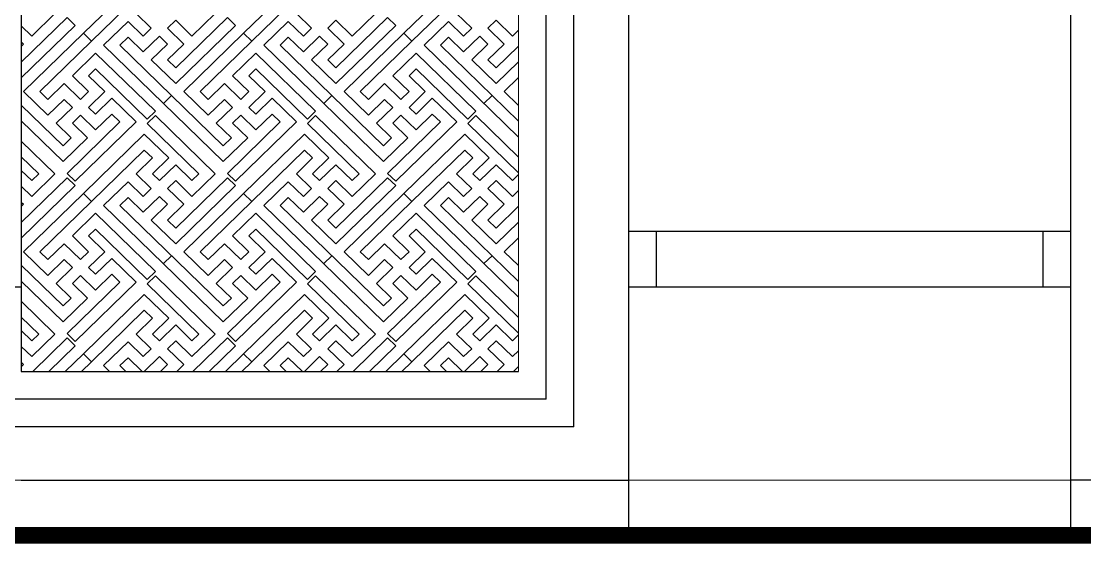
# Model space of a CAD drawing. Extents: x 1188826 to 1909461, y 608442 to 1651179.
# Drawn here: x 1659083 to 1661008, y 1041862 to 1042807 of the extents above; entities that cross this region are included whole.
import ezdxf

# ---------------------------------------------------------------- set-up
doc = ezdxf.new("R2010")
doc.units = 0
doc.header["$LTSCALE"] = 1000
doc.header["$MEASUREMENT"] = 0
doc.linetypes.add('ACAD_ISO10W100', pattern=[18.5, 12, -3, 0.5, -3])
doc.linetypes.add('DOTE', pattern=[2.42, 2, -0.2, 0.02, -0.2])
doc.layers.add('1', color=7, linetype='Continuous')
doc.layers.add('立面线', color=40, linetype='Continuous')
doc.layers.add('DOTE', color=19, linetype='DOTE', lineweight=9)
doc.layers.add('煤化工粉煤灰', color=7, linetype='Continuous', lineweight=0)

msp = doc.modelspace()

# ---------------------------------------------------------------- linework, layer by layer
at = {"layer": '1', "const_width": 30}
msp.add_lwpolyline([(1651532.8, 1041876.5), (1678232.8, 1041876.5)], dxfattribs=at)
at = {"layer": 'DOTE', "linetype": 'ACAD_ISO10W100', "ltscale": 100}
for p, q in [((1651532.8, 1041976.5), (1678232.8, 1041976.5)), ((1651532.8, 1041876.5), (1678232.8, 1041876.5))]:
    msp.add_line(p, q, dxfattribs=at)
at = {"layer": '煤化工粉煤灰', "color": 34}
for p, q in [((1659982.8, 1046976.5), (1659982.8, 1042173.3)), ((1659305.5, 1042892.6), (1659195.2, 1042785.3)), ((1659595.5, 1042892.6), (1659485.2, 1042785.3)), ((1659885.5, 1042892.6), (1659775.2, 1042785.3)), ((1659305.5, 1042864), (1659209.9, 1042770.9)), ((1659595.5, 1042864), (1659499.9, 1042770.9)), ((1659885.5, 1042864), (1659789.9, 1042770.9)), ((1659143.7, 1042821), (1659101.7, 1042780.2)), ((1659290.8, 1042821), (1659318.1, 1042794.5)), ((1659433.7, 1042821), (1659391.7, 1042780.2)), ((1659580.8, 1042821), (1659608.1, 1042794.5)), ((1659723.7, 1042821), (1659681.7, 1042780.2)), ((1659870.8, 1042821), (1659898.1, 1042794.5)), ((1659165.8, 1042813.9), (1659082.8, 1042733.1)), ((1659180.5, 1042799.6), (1659082.8, 1042704.5)), ((1659165.8, 1042813.9), (1659180.5, 1042799.6)), ((1659276.1, 1042806.7), (1659231.9, 1042763.8)), ((1659276.1, 1042806.7), (1659303.4, 1042780.2)), ((1659362.3, 1042808.8), (1659347.5, 1042794.5)), ((1659455.8, 1042813.9), (1659362.3, 1042722.9)), ((1659362.3, 1042808.8), (1659391.7, 1042780.2)), ((1659470.5, 1042799.6), (1659362.3, 1042694.3)), ((1659455.8, 1042813.9), (1659470.5, 1042799.6)), ((1659566.1, 1042806.7), (1659521.9, 1042763.8)), ((1659566.1, 1042806.7), (1659593.4, 1042780.2)), ((1659652.3, 1042808.8), (1659637.5, 1042794.5)), ((1659745.8, 1042813.9), (1659652.3, 1042722.9)), ((1659652.3, 1042808.8), (1659681.7, 1042780.2)), ((1659760.5, 1042799.6), (1659652.3, 1042694.3)), ((1659745.8, 1042813.9), (1659760.5, 1042799.6)), ((1659856.1, 1042806.7), (1659811.9, 1042763.8)), ((1659856.1, 1042806.7), (1659883.4, 1042780.2)), ((1659942.3, 1042808.8), (1659927.5, 1042794.5)), ((1659942.3, 1042808.8), (1659971.7, 1042780.2)), ((1659082.8, 1042798.6), (1659101.7, 1042780.2)), ((1659195.2, 1042785.3), (1659087, 1042680)), ((1659209.9, 1042770.9), (1659195.2, 1042785.3)), ((1659195.2, 1042785.3), (1659209.9, 1042770.9)), ((1659318.1, 1042794.5), (1659303.4, 1042780.2)), ((1659332.8, 1042780.2), (1659303.4, 1042751.5)), ((1659332.8, 1042780.2), (1659347.5, 1042765.8)), ((1659347.5, 1042794.5), (1659377, 1042765.8)), ((1659485.2, 1042785.3), (1659377, 1042680)), ((1659499.9, 1042770.9), (1659485.2, 1042785.3)), ((1659485.2, 1042785.3), (1659499.9, 1042770.9)), ((1659608.1, 1042794.5), (1659593.4, 1042780.2)), ((1659622.8, 1042780.2), (1659593.4, 1042751.5)), ((1659622.8, 1042780.2), (1659637.5, 1042765.8)), ((1659637.5, 1042794.5), (1659667, 1042765.8)), ((1659775.2, 1042785.3), (1659667, 1042680)), ((1659775.2, 1042785.3), (1659789.9, 1042770.9)), ((1659789.9, 1042770.9), (1659775.2, 1042785.3)), ((1659898.1, 1042794.5), (1659883.4, 1042780.2)), ((1659912.8, 1042780.2), (1659883.4, 1042751.5)), ((1659912.8, 1042780.2), (1659927.5, 1042765.8)), ((1659927.5, 1042794.5), (1659957, 1042765.8)), ((1659982.8, 1042790.9), (1659971.7, 1042780.2)), ((1659209.9, 1042770.9), (1659116.4, 1042680)), ((1659448.4, 1042553.2), (1659231.9, 1042763.8)), ((1659276.1, 1042778.1), (1659261.4, 1042763.8)), ((1659448.4, 1042581.8), (1659261.4, 1042763.8)), ((1659276.1, 1042778.1), (1659303.4, 1042751.5)), ((1659347.5, 1042765.8), (1659318.1, 1042737.2)), ((1659377, 1042765.8), (1659347.5, 1042737.2)), ((1659499.9, 1042770.9), (1659406.4, 1042680)), ((1659521.9, 1042763.8), (1659738.4, 1042553.2)), ((1659566.1, 1042778.1), (1659551.4, 1042763.8)), ((1659551.4, 1042763.8), (1659738.4, 1042581.8)), ((1659566.1, 1042778.1), (1659593.4, 1042751.5)), ((1659637.5, 1042765.8), (1659608.1, 1042737.2)), ((1659667, 1042765.8), (1659637.5, 1042737.2)), ((1659789.9, 1042770.9), (1659696.4, 1042680)), ((1659982.8, 1042597.6), (1659811.9, 1042763.8)), ((1659856.1, 1042778.1), (1659841.4, 1042763.8)), ((1659982.8, 1042626.2), (1659841.4, 1042763.8)), ((1659856.1, 1042778.1), (1659883.4, 1042751.5)), ((1659927.5, 1042765.8), (1659898.1, 1042737.2)), ((1659957, 1042765.8), (1659927.5, 1042737.2)), ((1659982.8, 1042762.3), (1659942.3, 1042722.9)), ((1659217.3, 1042749.5), (1659175.2, 1042708.6)), ((1659325.5, 1042644.2), (1659217.3, 1042749.5)), ((1659507.3, 1042749.5), (1659465.2, 1042708.6)), ((1659615.5, 1042644.2), (1659507.3, 1042749.5)), ((1659797.3, 1042749.5), (1659755.2, 1042708.6)), ((1659905.5, 1042644.2), (1659797.3, 1042749.5)), ((1659318.1, 1042737.2), (1659362.3, 1042694.3)), ((1659347.5, 1042737.2), (1659362.3, 1042722.9)), ((1659608.1, 1042737.2), (1659652.3, 1042694.3)), ((1659637.5, 1042737.2), (1659652.3, 1042722.9)), ((1659898.1, 1042737.2), (1659942.3, 1042694.3)), ((1659927.5, 1042737.2), (1659942.3, 1042722.9)), ((1659982.8, 1042733.7), (1659942.3, 1042694.3)), ((1659204.7, 1042680), (1659175.2, 1042708.6)), ((1659217.3, 1042720.9), (1659204.7, 1042708.6)), ((1659234.1, 1042680), (1659204.7, 1042708.6)), ((1659310.8, 1042629.9), (1659217.3, 1042720.9)), ((1659494.7, 1042680), (1659465.2, 1042708.6)), ((1659507.3, 1042720.9), (1659494.7, 1042708.6)), ((1659524.1, 1042680), (1659494.7, 1042708.6)), ((1659600.8, 1042629.9), (1659507.3, 1042720.9)), ((1659784.7, 1042680), (1659755.2, 1042708.6)), ((1659797.3, 1042720.9), (1659784.7, 1042708.6)), ((1659814.1, 1042680), (1659784.7, 1042708.6)), ((1659890.8, 1042629.9), (1659797.3, 1042720.9)), ((1659982.8, 1042705.1), (1659957, 1042680)), ((1659160.5, 1042694.3), (1659131.1, 1042665.7)), ((1659190, 1042665.7), (1659160.5, 1042694.3)), ((1659450.5, 1042694.3), (1659421.1, 1042665.7)), ((1659480, 1042665.7), (1659450.5, 1042694.3)), ((1659740.5, 1042694.3), (1659711.1, 1042665.7)), ((1659770, 1042665.7), (1659740.5, 1042694.3)), ((1659131.1, 1042637), (1659087, 1042680)), ((1659131.1, 1042665.7), (1659116.4, 1042680)), ((1659160.5, 1042665.7), (1659131.1, 1042637)), ((1659175.2, 1042651.3), (1659160.5, 1042665.7)), ((1659204.7, 1042680), (1659190, 1042665.7)), ((1659234.1, 1042680), (1659204.7, 1042651.3)), ((1659246.7, 1042667.7), (1659217.3, 1042639.1)), ((1659290.9, 1042624.8), (1659246.7, 1042667.7)), ((1659354.9, 1042672.8), (1659340.2, 1042658.5)), ((1659421.1, 1042637), (1659377, 1042680)), ((1659421.1, 1042665.7), (1659406.4, 1042680)), ((1659450.5, 1042665.7), (1659421.1, 1042637)), ((1659465.2, 1042651.3), (1659450.5, 1042665.7)), ((1659494.7, 1042680), (1659480, 1042665.7)), ((1659524.1, 1042680), (1659494.7, 1042651.3)), ((1659536.7, 1042667.7), (1659507.3, 1042639.1)), ((1659580.9, 1042624.8), (1659536.7, 1042667.7)), ((1659644.9, 1042672.8), (1659630.2, 1042658.5)), ((1659711.1, 1042637), (1659667, 1042680)), ((1659711.1, 1042665.7), (1659696.4, 1042680)), ((1659740.5, 1042665.7), (1659711.1, 1042637)), ((1659755.2, 1042651.3), (1659740.5, 1042665.7)), ((1659784.7, 1042680), (1659770, 1042665.7)), ((1659814.1, 1042680), (1659784.7, 1042651.3)), ((1659826.7, 1042667.7), (1659797.3, 1042639.1)), ((1659870.9, 1042624.8), (1659826.7, 1042667.7)), ((1659934.9, 1042672.8), (1659920.2, 1042658.5)), ((1659982.8, 1042654.9), (1659957, 1042680)), ((1659158.4, 1042581.8), (1659082.8, 1042655.4)), ((1659175.2, 1042651.3), (1659145.8, 1042622.7)), ((1659217.3, 1042639.1), (1659204.7, 1042651.3)), ((1659465.2, 1042651.3), (1659435.8, 1042622.7)), ((1659507.3, 1042639.1), (1659494.7, 1042651.3)), ((1659755.2, 1042651.3), (1659725.8, 1042622.7)), ((1659797.3, 1042639.1), (1659784.7, 1042651.3)), ((1659158.4, 1042553.2), (1659082.8, 1042626.8)), ((1659190, 1042637), (1659175.2, 1042622.7)), ((1659217.3, 1042610.4), (1659190, 1042637)), ((1659246.7, 1042639.1), (1659217.3, 1042610.4)), ((1659261.4, 1042624.8), (1659246.7, 1042639.1)), ((1659325.5, 1042644.2), (1659310.8, 1042629.9)), ((1659325.5, 1042636.3), (1659310.8, 1042622)), ((1659325.5, 1042636.3), (1659433.7, 1042531)), ((1659480, 1042637), (1659465.2, 1042622.7)), ((1659507.3, 1042610.4), (1659480, 1042637)), ((1659536.7, 1042639.1), (1659507.3, 1042610.4)), ((1659551.4, 1042624.8), (1659536.7, 1042639.1)), ((1659615.5, 1042644.2), (1659600.8, 1042629.9)), ((1659615.5, 1042636.3), (1659600.8, 1042622)), ((1659615.5, 1042636.3), (1659723.7, 1042531)), ((1659770, 1042637), (1659755.2, 1042622.7)), ((1659797.3, 1042610.4), (1659770, 1042637)), ((1659826.7, 1042639.1), (1659797.3, 1042610.4)), ((1659841.4, 1042624.8), (1659826.7, 1042639.1)), ((1659905.5, 1042644.2), (1659890.8, 1042629.9)), ((1659905.5, 1042636.3), (1659890.8, 1042622)), ((1659905.5, 1042636.3), (1659982.8, 1042561.1)), ((1659173.1, 1042596.1), (1659145.8, 1042622.7)), ((1659261.4, 1042624.8), (1659165.8, 1042531.7)), ((1659202.6, 1042596.1), (1659175.2, 1042622.7)), ((1659290.9, 1042624.8), (1659180.5, 1042517.4)), ((1659310.8, 1042622), (1659404.3, 1042531)), ((1659463.1, 1042596.1), (1659435.8, 1042622.7)), ((1659551.4, 1042624.8), (1659455.8, 1042531.7)), ((1659492.6, 1042596.1), (1659465.2, 1042622.7)), ((1659580.9, 1042624.8), (1659470.5, 1042517.4)), ((1659600.8, 1042622), (1659694.3, 1042531)), ((1659753.1, 1042596.1), (1659725.8, 1042622.7)), ((1659841.4, 1042624.8), (1659745.8, 1042531.7)), ((1659782.6, 1042596.1), (1659755.2, 1042622.7)), ((1659870.9, 1042624.8), (1659760.5, 1042517.4)), ((1659890.8, 1042622), (1659982.8, 1042532.5)), ((1659082.8, 1042590.3), (1659143.7, 1042531)), ((1659202.6, 1042596.1), (1659158.4, 1042553.2)), ((1659173.1, 1042596.1), (1659158.4, 1042581.8)), ((1659305.5, 1042602.6), (1659195.2, 1042495.3)), ((1659305.5, 1042602.6), (1659349.6, 1042559.7)), ((1659492.6, 1042596.1), (1659448.4, 1042553.2)), ((1659463.1, 1042596.1), (1659448.4, 1042581.8)), ((1659595.5, 1042602.6), (1659485.2, 1042495.3)), ((1659595.5, 1042602.6), (1659639.6, 1042559.7)), ((1659782.6, 1042596.1), (1659738.4, 1042553.2)), ((1659753.1, 1042596.1), (1659738.4, 1042581.8)), ((1659885.5, 1042602.6), (1659775.2, 1042495.3)), ((1659885.5, 1042602.6), (1659929.6, 1042559.7)), ((1659305.5, 1042574), (1659209.9, 1042480.9)), ((1659305.5, 1042574), (1659320.2, 1042559.7)), ((1659595.5, 1042574), (1659499.9, 1042480.9)), ((1659595.5, 1042574), (1659610.2, 1042559.7)), ((1659885.5, 1042574), (1659789.9, 1042480.9)), ((1659885.5, 1042574), (1659900.2, 1042559.7)), ((1659082.8, 1042561.7), (1659114.3, 1042531)), ((1659320.2, 1042559.7), (1659290.8, 1042531)), ((1659349.6, 1042559.7), (1659320.2, 1042531)), ((1659610.2, 1042559.7), (1659580.8, 1042531)), ((1659639.6, 1042559.7), (1659610.2, 1042531)), ((1659900.2, 1042559.7), (1659870.8, 1042531)), ((1659929.6, 1042559.7), (1659900.2, 1042531)), ((1659082.8, 1042537.2), (1659101.7, 1042518.8)), ((1659143.7, 1042531), (1659101.7, 1042490.2)), ((1659114.3, 1042531), (1659101.7, 1042518.8)), ((1659180.5, 1042517.4), (1659165.8, 1042531.7)), ((1659290.8, 1042531), (1659318.1, 1042504.5)), ((1659320.2, 1042531), (1659332.8, 1042518.8)), ((1659362.3, 1042547.4), (1659332.8, 1042518.8)), ((1659362.3, 1042547.4), (1659391.7, 1042518.8)), ((1659433.7, 1042531), (1659391.7, 1042490.2)), ((1659404.3, 1042531), (1659391.7, 1042518.8)), ((1659470.5, 1042517.4), (1659455.8, 1042531.7)), ((1659580.8, 1042531), (1659608.1, 1042504.5)), ((1659610.2, 1042531), (1659622.8, 1042518.8)), ((1659652.3, 1042547.4), (1659622.8, 1042518.8)), ((1659652.3, 1042547.4), (1659681.7, 1042518.8)), ((1659723.7, 1042531), (1659681.7, 1042490.2)), ((1659694.3, 1042531), (1659681.7, 1042518.8)), ((1659760.5, 1042517.4), (1659745.8, 1042531.7)), ((1659870.8, 1042531), (1659898.1, 1042504.5)), ((1659900.2, 1042531), (1659912.8, 1042518.8)), ((1659942.3, 1042547.4), (1659912.8, 1042518.8)), ((1659942.3, 1042547.4), (1659971.7, 1042518.8)), ((1659165.8, 1042523.9), (1659082.8, 1042443.1)), ((1659165.8, 1042523.9), (1659180.5, 1042509.6)), ((1659276.1, 1042516.7), (1659231.9, 1042473.8)), ((1659276.1, 1042516.7), (1659303.4, 1042490.2)), ((1659362.3, 1042518.8), (1659347.5, 1042504.5)), ((1659455.8, 1042523.9), (1659362.3, 1042432.9)), ((1659362.3, 1042518.8), (1659391.7, 1042490.2)), ((1659455.8, 1042523.9), (1659470.5, 1042509.6)), ((1659566.1, 1042516.7), (1659521.9, 1042473.8)), ((1659566.1, 1042516.7), (1659593.4, 1042490.2)), ((1659652.3, 1042518.8), (1659637.5, 1042504.5)), ((1659745.8, 1042523.9), (1659652.3, 1042432.9)), ((1659652.3, 1042518.8), (1659681.7, 1042490.2)), ((1659745.8, 1042523.9), (1659760.5, 1042509.6)), ((1659856.1, 1042516.7), (1659811.9, 1042473.8)), ((1659856.1, 1042516.7), (1659883.4, 1042490.2)), ((1659942.3, 1042518.8), (1659927.5, 1042504.5)), ((1659942.3, 1042518.8), (1659971.7, 1042490.2)), ((1659982.8, 1042529.6), (1659971.7, 1042518.8)), ((1659180.5, 1042509.6), (1659082.8, 1042414.5)), ((1659082.8, 1042508.6), (1659101.7, 1042490.2)), ((1659195.2, 1042495.3), (1659087, 1042390)), ((1659209.9, 1042480.9), (1659195.2, 1042495.3)), ((1659195.2, 1042495.3), (1659209.9, 1042480.9)), ((1659318.1, 1042504.5), (1659303.4, 1042490.2)), ((1659347.5, 1042504.5), (1659377, 1042475.8)), ((1659470.5, 1042509.6), (1659362.3, 1042404.3)), ((1659485.2, 1042495.3), (1659377, 1042390)), ((1659499.9, 1042480.9), (1659485.2, 1042495.3)), ((1659485.2, 1042495.3), (1659499.9, 1042480.9)), ((1659608.1, 1042504.5), (1659593.4, 1042490.2)), ((1659637.5, 1042504.5), (1659667, 1042475.8)), ((1659760.5, 1042509.6), (1659652.3, 1042404.3)), ((1659775.2, 1042495.3), (1659667, 1042390)), ((1659789.9, 1042480.9), (1659775.2, 1042495.3)), ((1659775.2, 1042495.3), (1659789.9, 1042480.9)), ((1659898.1, 1042504.5), (1659883.4, 1042490.2)), ((1659927.5, 1042504.5), (1659957, 1042475.8)), ((1659982.8, 1042500.9), (1659971.7, 1042490.2)), ((1659209.9, 1042480.9), (1659116.4, 1042390)), ((1659448.4, 1042263.2), (1659231.9, 1042473.8)), ((1659276.1, 1042488.1), (1659261.4, 1042473.8)), ((1659448.4, 1042291.8), (1659261.4, 1042473.8)), ((1659276.1, 1042488.1), (1659303.4, 1042461.5)), ((1659332.8, 1042490.2), (1659303.4, 1042461.5)), ((1659347.5, 1042475.8), (1659318.1, 1042447.2)), ((1659332.8, 1042490.2), (1659347.5, 1042475.8)), ((1659377, 1042475.8), (1659347.5, 1042447.2)), ((1659499.9, 1042480.9), (1659406.4, 1042390)), ((1659738.4, 1042263.2), (1659521.9, 1042473.8)), ((1659566.1, 1042488.1), (1659551.4, 1042473.8)), ((1659738.4, 1042291.8), (1659551.4, 1042473.8)), ((1659566.1, 1042488.1), (1659593.4, 1042461.5)), ((1659622.8, 1042490.2), (1659593.4, 1042461.5)), ((1659637.5, 1042475.8), (1659608.1, 1042447.2)), ((1659622.8, 1042490.2), (1659637.5, 1042475.8)), ((1659667, 1042475.8), (1659637.5, 1042447.2)), ((1659789.9, 1042480.9), (1659696.4, 1042390)), ((1659811.9, 1042473.8), (1659982.8, 1042307.6)), ((1659856.1, 1042488.1), (1659841.4, 1042473.8)), ((1659841.4, 1042473.8), (1659982.8, 1042336.2)), ((1659856.1, 1042488.1), (1659883.4, 1042461.5)), ((1659912.8, 1042490.2), (1659883.4, 1042461.5)), ((1659927.5, 1042475.8), (1659898.1, 1042447.2)), ((1659912.8, 1042490.2), (1659927.5, 1042475.8)), ((1659957, 1042475.8), (1659927.5, 1042447.2)), ((1659982.8, 1042472.3), (1659942.3, 1042432.9)), ((1659217.3, 1042459.5), (1659175.2, 1042418.6)), ((1659325.5, 1042354.2), (1659217.3, 1042459.5)), ((1659507.3, 1042459.5), (1659465.2, 1042418.6)), ((1659615.5, 1042354.2), (1659507.3, 1042459.5)), ((1659797.3, 1042459.5), (1659755.2, 1042418.6)), ((1659905.5, 1042354.2), (1659797.3, 1042459.5)), ((1659318.1, 1042447.2), (1659362.3, 1042404.3)), ((1659347.5, 1042447.2), (1659362.3, 1042432.9)), ((1659608.1, 1042447.2), (1659652.3, 1042404.3)), ((1659637.5, 1042447.2), (1659652.3, 1042432.9)), ((1659898.1, 1042447.2), (1659942.3, 1042404.3)), ((1659927.5, 1042447.2), (1659942.3, 1042432.9)), ((1659982.8, 1042443.7), (1659942.3, 1042404.3)), ((1659204.7, 1042390), (1659175.2, 1042418.6)), ((1659217.3, 1042430.9), (1659204.7, 1042418.6)), ((1659234.1, 1042390), (1659204.7, 1042418.6)), ((1659310.8, 1042339.9), (1659217.3, 1042430.9)), ((1659494.7, 1042390), (1659465.2, 1042418.6)), ((1659507.3, 1042430.9), (1659494.7, 1042418.6)), ((1659524.1, 1042390), (1659494.7, 1042418.6)), ((1659600.8, 1042339.9), (1659507.3, 1042430.9)), ((1659784.7, 1042390), (1659755.2, 1042418.6)), ((1659797.3, 1042430.9), (1659784.7, 1042418.6)), ((1659814.1, 1042390), (1659784.7, 1042418.6)), ((1659890.8, 1042339.9), (1659797.3, 1042430.9)), ((1659982.8, 1042415.1), (1659957, 1042390)), ((1659160.5, 1042404.3), (1659131.1, 1042375.7)), ((1659190, 1042375.7), (1659160.5, 1042404.3)), ((1659450.5, 1042404.3), (1659421.1, 1042375.7)), ((1659480, 1042375.7), (1659450.5, 1042404.3)), ((1659740.5, 1042404.3), (1659711.1, 1042375.7)), ((1659770, 1042375.7), (1659740.5, 1042404.3)), ((1659131.1, 1042347), (1659087, 1042390)), ((1659131.1, 1042375.7), (1659116.4, 1042390)), ((1659204.7, 1042390), (1659190, 1042375.7)), ((1659234.1, 1042390), (1659204.7, 1042361.3)), ((1659246.7, 1042377.7), (1659217.3, 1042349.1)), ((1659290.9, 1042334.8), (1659246.7, 1042377.7)), ((1659354.9, 1042382.8), (1659340.2, 1042368.5)), ((1659421.1, 1042347), (1659377, 1042390)), ((1659421.1, 1042375.7), (1659406.4, 1042390)), ((1659494.7, 1042390), (1659480, 1042375.7)), ((1659524.1, 1042390), (1659494.7, 1042361.3)), ((1659536.7, 1042377.7), (1659507.3, 1042349.1)), ((1659580.9, 1042334.8), (1659536.7, 1042377.7)), ((1659644.9, 1042382.8), (1659630.2, 1042368.5)), ((1659711.1, 1042347), (1659667, 1042390)), ((1659711.1, 1042375.7), (1659696.4, 1042390)), ((1659784.7, 1042390), (1659770, 1042375.7)), ((1659814.1, 1042390), (1659784.7, 1042361.3)), ((1659826.7, 1042377.7), (1659797.3, 1042349.1)), ((1659870.9, 1042334.8), (1659826.7, 1042377.7)), ((1659934.9, 1042382.8), (1659920.2, 1042368.5)), ((1659982.8, 1042364.9), (1659957, 1042390)), ((1659158.4, 1042291.8), (1659082.8, 1042365.4)), ((1659160.5, 1042375.7), (1659131.1, 1042347)), ((1659175.2, 1042361.3), (1659145.8, 1042332.7)), ((1659175.2, 1042361.3), (1659160.5, 1042375.7)), ((1659217.3, 1042349.1), (1659204.7, 1042361.3)), ((1659450.5, 1042375.7), (1659421.1, 1042347)), ((1659465.2, 1042361.3), (1659435.8, 1042332.7)), ((1659465.2, 1042361.3), (1659450.5, 1042375.7)), ((1659507.3, 1042349.1), (1659494.7, 1042361.3)), ((1659740.5, 1042375.7), (1659711.1, 1042347)), ((1659755.2, 1042361.3), (1659725.8, 1042332.7)), ((1659755.2, 1042361.3), (1659740.5, 1042375.7)), ((1659797.3, 1042349.1), (1659784.7, 1042361.3)), ((1659190, 1042347), (1659175.2, 1042332.7)), ((1659217.3, 1042320.4), (1659190, 1042347)), ((1659246.7, 1042349.1), (1659217.3, 1042320.4)), ((1659261.4, 1042334.8), (1659246.7, 1042349.1)), ((1659325.5, 1042354.2), (1659310.8, 1042339.9)), ((1659325.5, 1042346.3), (1659310.8, 1042332)), ((1659325.5, 1042346.3), (1659433.7, 1042241)), ((1659480, 1042347), (1659465.2, 1042332.7)), ((1659507.3, 1042320.4), (1659480, 1042347)), ((1659536.7, 1042349.1), (1659507.3, 1042320.4)), ((1659551.4, 1042334.8), (1659536.7, 1042349.1)), ((1659615.5, 1042354.2), (1659600.8, 1042339.9)), ((1659615.5, 1042346.3), (1659600.8, 1042332)), ((1659615.5, 1042346.3), (1659723.7, 1042241)), ((1659770, 1042347), (1659755.2, 1042332.7)), ((1659797.3, 1042320.4), (1659770, 1042347)), ((1659826.7, 1042349.1), (1659797.3, 1042320.4)), ((1659841.4, 1042334.8), (1659826.7, 1042349.1)), ((1659905.5, 1042354.2), (1659890.8, 1042339.9)), ((1659905.5, 1042346.3), (1659890.8, 1042332)), ((1659905.5, 1042346.3), (1659982.8, 1042271.1)), ((1659158.4, 1042263.2), (1659082.8, 1042336.8)), ((1659173.1, 1042306.1), (1659145.8, 1042332.7)), ((1659261.4, 1042334.8), (1659165.8, 1042241.7)), ((1659202.6, 1042306.1), (1659175.2, 1042332.7)), ((1659290.9, 1042334.8), (1659180.5, 1042227.4)), ((1659310.8, 1042332), (1659404.3, 1042241)), ((1659463.1, 1042306.1), (1659435.8, 1042332.7)), ((1659551.4, 1042334.8), (1659455.8, 1042241.7)), ((1659492.6, 1042306.1), (1659465.2, 1042332.7)), ((1659580.9, 1042334.8), (1659470.5, 1042227.4)), ((1659600.8, 1042332), (1659694.3, 1042241)), ((1659753.1, 1042306.1), (1659725.8, 1042332.7)), ((1659841.4, 1042334.8), (1659745.8, 1042241.7)), ((1659782.6, 1042306.1), (1659755.2, 1042332.7)), ((1659870.9, 1042334.8), (1659760.5, 1042227.4)), ((1659890.8, 1042332), (1659982.8, 1042242.5)), ((1659082.8, 1042300.3), (1659143.7, 1042241)), ((1659202.6, 1042306.1), (1659158.4, 1042263.2)), ((1659173.1, 1042306.1), (1659158.4, 1042291.8)), ((1659305.5, 1042312.6), (1659195.2, 1042205.3)), ((1659305.5, 1042312.6), (1659349.6, 1042269.7)), ((1659492.6, 1042306.1), (1659448.4, 1042263.2)), ((1659463.1, 1042306.1), (1659448.4, 1042291.8)), ((1659595.5, 1042312.6), (1659485.2, 1042205.3)), ((1659595.5, 1042312.6), (1659639.6, 1042269.7)), ((1659782.6, 1042306.1), (1659738.4, 1042263.2)), ((1659753.1, 1042306.1), (1659738.4, 1042291.8)), ((1659885.5, 1042312.6), (1659775.2, 1042205.3)), ((1659885.5, 1042312.6), (1659929.6, 1042269.7)), ((1659305.5, 1042284), (1659209.9, 1042190.9)), ((1659305.5, 1042284), (1659320.2, 1042269.7)), ((1659595.5, 1042284), (1659499.9, 1042190.9)), ((1659595.5, 1042284), (1659610.2, 1042269.7)), ((1659885.5, 1042284), (1659789.9, 1042190.9)), ((1659885.5, 1042284), (1659900.2, 1042269.7)), ((1659082.8, 1042271.7), (1659114.3, 1042241)), ((1659320.2, 1042269.7), (1659290.8, 1042241)), ((1659349.6, 1042269.7), (1659320.2, 1042241)), ((1659610.2, 1042269.7), (1659580.8, 1042241)), ((1659639.6, 1042269.7), (1659610.2, 1042241)), ((1659900.2, 1042269.7), (1659870.8, 1042241)), ((1659929.6, 1042269.7), (1659900.2, 1042241)), ((1659082.8, 1042247.2), (1659101.7, 1042228.8)), ((1659143.7, 1042241), (1659101.7, 1042200.2)), ((1659114.3, 1042241), (1659101.7, 1042228.8)), ((1659180.5, 1042227.4), (1659165.8, 1042241.7)), ((1659290.8, 1042241), (1659318.1, 1042214.5)), ((1659320.2, 1042241), (1659332.8, 1042228.8)), ((1659362.3, 1042257.4), (1659332.8, 1042228.8)), ((1659362.3, 1042257.4), (1659391.7, 1042228.8)), ((1659433.7, 1042241), (1659391.7, 1042200.2)), ((1659404.3, 1042241), (1659391.7, 1042228.8)), ((1659470.5, 1042227.4), (1659455.8, 1042241.7)), ((1659580.8, 1042241), (1659608.1, 1042214.5)), ((1659610.2, 1042241), (1659622.8, 1042228.8)), ((1659652.3, 1042257.4), (1659622.8, 1042228.8)), ((1659652.3, 1042257.4), (1659681.7, 1042228.8)), ((1659723.7, 1042241), (1659681.7, 1042200.2)), ((1659694.3, 1042241), (1659681.7, 1042228.8)), ((1659760.5, 1042227.4), (1659745.8, 1042241.7)), ((1659870.8, 1042241), (1659898.1, 1042214.5)), ((1659900.2, 1042241), (1659912.8, 1042228.8)), ((1659942.3, 1042257.4), (1659912.8, 1042228.8)), ((1659942.3, 1042257.4), (1659971.7, 1042228.8)), ((1659165.8, 1042233.9), (1659103.5, 1042173.3)), ((1659165.8, 1042233.9), (1659180.5, 1042219.6)), ((1659276.1, 1042226.7), (1659231.9, 1042183.8)), ((1659276.1, 1042226.7), (1659303.4, 1042200.2)), ((1659362.3, 1042228.8), (1659347.5, 1042214.5)), ((1659362.3, 1042228.8), (1659391.7, 1042200.2)), ((1659455.8, 1042233.9), (1659393.5, 1042173.3)), ((1659455.8, 1042233.9), (1659470.5, 1042219.6)), ((1659566.1, 1042226.7), (1659521.9, 1042183.8)), ((1659566.1, 1042226.7), (1659593.4, 1042200.2)), ((1659652.3, 1042228.8), (1659637.5, 1042214.5)), ((1659652.3, 1042228.8), (1659681.7, 1042200.2)), ((1659745.8, 1042233.9), (1659683.5, 1042173.3)), ((1659745.8, 1042233.9), (1659760.5, 1042219.6)), ((1659856.1, 1042226.7), (1659811.9, 1042183.8)), ((1659856.1, 1042226.7), (1659883.4, 1042200.2)), ((1659942.3, 1042228.8), (1659927.5, 1042214.5)), ((1659942.3, 1042228.8), (1659971.7, 1042200.2)), ((1659982.8, 1042239.6), (1659971.7, 1042228.8)), ((1659082.8, 1042218.6), (1659101.7, 1042200.2)), ((1659180.5, 1042219.6), (1659132.9, 1042173.3)), ((1659195.2, 1042205.3), (1659162.4, 1042173.3)), ((1659209.9, 1042190.9), (1659195.2, 1042205.3)), ((1659195.2, 1042205.3), (1659209.9, 1042190.9)), ((1659318.1, 1042214.5), (1659303.4, 1042200.2)), ((1659347.5, 1042214.5), (1659377, 1042185.8)), ((1659470.5, 1042219.6), (1659422.9, 1042173.3)), ((1659485.2, 1042205.3), (1659452.4, 1042173.3)), ((1659499.9, 1042190.9), (1659485.2, 1042205.3)), ((1659485.2, 1042205.3), (1659499.9, 1042190.9)), ((1659608.1, 1042214.5), (1659593.4, 1042200.2)), ((1659637.5, 1042214.5), (1659667, 1042185.8)), ((1659760.5, 1042219.6), (1659712.9, 1042173.3)), ((1659775.2, 1042205.3), (1659742.4, 1042173.3)), ((1659775.2, 1042205.3), (1659789.9, 1042190.9)), ((1659789.9, 1042190.9), (1659775.2, 1042205.3)), ((1659898.1, 1042214.5), (1659883.4, 1042200.2)), ((1659927.5, 1042214.5), (1659957, 1042185.8)), ((1659982.8, 1042210.9), (1659971.7, 1042200.2)), ((1659209.9, 1042190.9), (1659191.8, 1042173.3)), ((1659231.9, 1042183.8), (1659242.7, 1042173.3)), ((1659276.1, 1042198.1), (1659261.4, 1042183.8)), ((1659261.4, 1042183.8), (1659272.2, 1042173.3)), ((1659276.1, 1042198.1), (1659301.6, 1042173.3)), ((1659332.8, 1042200.2), (1659305.2, 1042173.3)), ((1659332.8, 1042200.2), (1659347.5, 1042185.8)), ((1659347.5, 1042185.8), (1659334.6, 1042173.3)), ((1659377, 1042185.8), (1659364.1, 1042173.3)), ((1659499.9, 1042190.9), (1659481.8, 1042173.3)), ((1659521.9, 1042183.8), (1659532.7, 1042173.3)), ((1659566.1, 1042198.1), (1659551.4, 1042183.8)), ((1659551.4, 1042183.8), (1659562.2, 1042173.3)), ((1659566.1, 1042198.1), (1659591.6, 1042173.3)), ((1659622.8, 1042200.2), (1659595.2, 1042173.3)), ((1659622.8, 1042200.2), (1659637.5, 1042185.8)), ((1659637.5, 1042185.8), (1659624.6, 1042173.3)), ((1659667, 1042185.8), (1659654.1, 1042173.3)), ((1659789.9, 1042190.9), (1659771.8, 1042173.3)), ((1659811.9, 1042183.8), (1659822.7, 1042173.3)), ((1659856.1, 1042198.1), (1659841.4, 1042183.8)), ((1659841.4, 1042183.8), (1659852.2, 1042173.3)), ((1659856.1, 1042198.1), (1659881.6, 1042173.3)), ((1659912.8, 1042200.2), (1659885.2, 1042173.3)), ((1659912.8, 1042200.2), (1659927.5, 1042185.8)), ((1659927.5, 1042185.8), (1659914.6, 1042173.3)), ((1659957, 1042185.8), (1659944.1, 1042173.3)), ((1659982.8, 1042182.3), (1659973.5, 1042173.3))]:
    msp.add_line(p, q, dxfattribs=at)
at = {"layer": '立面线'}
for p, q in [((1660182.8, 1041876.5), (1660182.8, 1047776.5)), ((1660982.8, 1041876.5), (1660982.8, 1047776.5)), ((1660082.8, 1042073.3), (1660082.8, 1047076.5)), ((1660032.8, 1042123.3), (1660032.8, 1047026.5)), ((1659082.8, 1046976.5), (1659082.8, 1042173.3)), ((1659082.8, 1042769.9), (1659087, 1042765.8)), ((1659087, 1042765.8), (1659082.8, 1042761.7)), ((1659082.8, 1042479.9), (1659087, 1042475.8)), ((1659087, 1042475.8), (1659082.8, 1042471.7)), ((1660982.8, 1042426.5), (1660182.8, 1042426.5)), ((1660232.8, 1042326.5), (1660232.8, 1042426.5)), ((1660932.8, 1042326.5), (1660932.8, 1042426.5)), ((1658982.8, 1042326.5), (1659082.8, 1042326.5)), ((1660182.8, 1042326.5), (1660982.8, 1042326.5)), ((1659082.8, 1042189.9), (1659087, 1042185.8)), ((1659087, 1042185.8), (1659082.8, 1042181.7)), ((1659082.8, 1042173.3), (1659982.8, 1042173.3)), ((1660032.8, 1042123.3), (1659032.8, 1042123.3)), ((1660082.8, 1042073.3), (1659032.8, 1042073.3)), ((1659082.8, 1041976.5), (1660182.8, 1041976.5)), ((1668782.7, 1041976.5), (1660982.8, 1041976.5))]:
    msp.add_line(p, q, dxfattribs=at)

doc.saveas('drawing.dxf')
